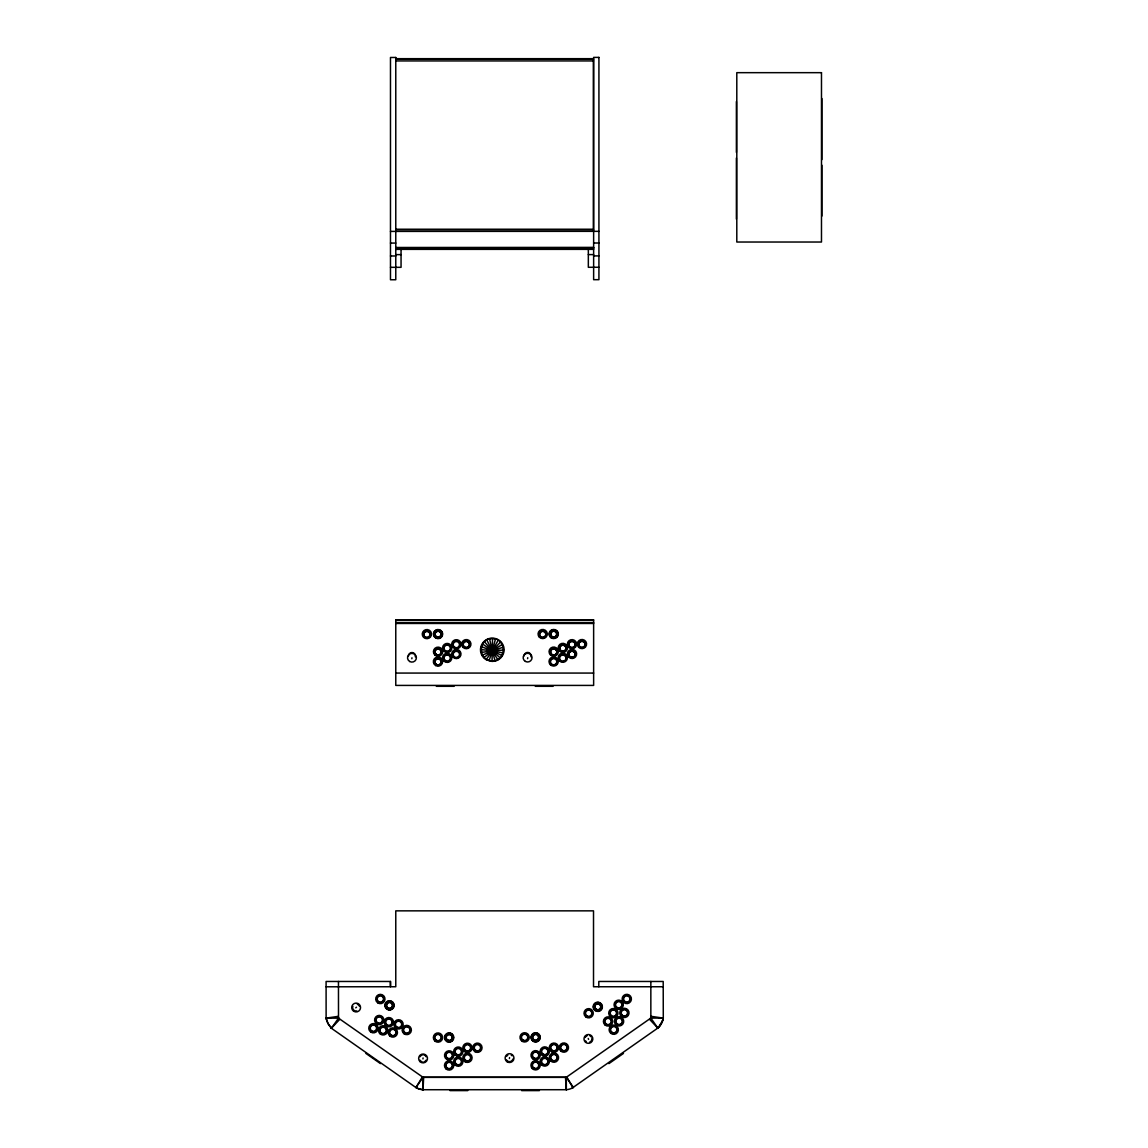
<?xml version="1.0" encoding="UTF-8"?>
<svg xmlns="http://www.w3.org/2000/svg" width="1148" height="1148" viewBox="0 0 1148 1148"><rect width="100%" height="100%" fill="white"/><g stroke="black" fill="none" stroke-linecap="round" stroke-linejoin="round"><path stroke-width="1.5" d="M492.535 638.632L492.061 660.875C477.568 661.191 478.085 637.7 492.535 638.632C507.029 638.317 506.512 661.822 492.061 660.875M416.423 1086.682L415.935 1087.543A15.857 15.857 0 0 0 423.038 1089.725L423.641 1077.427A3.544 3.544 0 0 1 422.306 1077.025L415.935 1087.543L331.356 1028.235L339.693 1019.41A6.759 6.759 0 0 1 338.1 1016.382L326.089 1018.118L328.055 1023.6L331.557 1028.192A18.87 18.87 0 0 1 326.118 1018.176L326.089 981.468L390.478 981.468L390.478 986.749L390.449 981.468M423.038 1089.725L423.11 1088.735M662.999 1019.037L663.185 1018.089L651.203 1016.353A6.759 6.759 0 0 1 649.625 1019.381L657.933 1028.221L662.482 1020.888L663.286 1018.161L663.2 981.468L598.797 981.468L598.797 986.749M422.938 1058.93L423.067 1057.954M509.411 1058.542L509.54 1057.566M411.831 658.751L411.96 657.79M527.606 658.651L527.736 657.704M331.413 1028.278L338.502 1018.161L338.459 981.468M662.841 1018.061L650.844 1018.089L566.323 1077.269L423.067 1077.269L415.978 1087.486A15.857 15.857 0 0 0 423.081 1089.581M572.292 1088.003L658.593 1027.517A18.87 18.87 0 0 0 663.2 1018.104M331.399 1028.221L330.825 1027.431M355.751 1007.829L356.511 1007.198M608.899 1063.622L623.464 1053.419M572.838 1087.701L566.811 1076.996A3.544 3.544 0 0 1 565.49 1077.427L566.323 1089.71L423.067 1089.725L423.067 1077.355L338.502 1018.161L326.089 1018.118L326.434 1019.08M588.235 1038.452L588.58 1039.385M524.622 1041.049L525.569 1040.92M467.451 1051.525L468.398 1051.396M477.41 1051.425L478.372 1051.295M467.466 1061.455L468.413 1061.34M553.924 1051.367L554.871 1051.238M563.883 1051.267L564.845 1051.138M458.267 1065.315L459.229 1065.2M544.74 1065.172L545.687 1065.043M447.189 651.605L448.136 651.476M438.048 655.321L439.01 655.192M456.359 657.646L457.306 657.531M553.695 655.221L554.642 655.106M571.991 657.56L572.952 657.431M395.902 58.677L593.444 58.677L593.444 229.256L395.902 229.256M395.902 59.036L593.444 59.036M395.859 59.165L593.444 59.165M395.859 60.93L593.444 60.93M395.773 229.729L593.631 229.729M598.926 231.336L390.478 231.408M390.478 243.075L395.773 243.075M593.631 243.003L598.926 243.003M395.773 247.494L593.631 247.394M395.773 247.781L593.631 247.781M395.773 248.212L593.631 248.212M395.773 249.36L593.631 249.36M395.773 254.626L401.054 254.626M588.336 254.598L593.631 254.598M390.478 255.975L395.773 255.975M593.631 255.904L598.926 255.904M390.478 267.326L401.054 267.326L401.054 247.911M598.926 267.254L588.336 267.297L588.336 247.896M395.773 619.963L593.631 619.963L593.631 685.413L395.773 685.413L395.773 619.963L593.631 620.006M395.773 622.532L593.631 622.546M395.773 623.464L593.631 623.464M395.773 673.072L593.631 673.072M436.34 686.303L454.12 686.303M535.298 686.303L553.078 686.303M326.089 986.792L395.773 986.749L395.773 910.852L593.516 910.852L593.516 986.749L663.286 986.749M423.067 1077.355L566.323 1077.355L573.412 1087.386A15.857 15.857 0 0 1 566.323 1089.71L566.222 1088.72M449.987 1090.6L467.781 1090.6M521.623 1090.6L539.402 1090.6M365.882 1053.405L380.447 1063.593M657.13 1027.489L657.818 1028.178A18.87 18.87 0 0 0 663.07 1019.108M657.933 1028.206L650.844 1018.089L650.844 981.468M572.866 1086.525L573.383 1087.386M821.911 98.527L821.911 159.629M821.911 165.24L821.911 216.082M736.385 101.555L736.385 152.383M736.385 158.008L736.385 219.11M566.323 1077.355L566.323 1089.71M426.066 1060.178A3.458 3.458 0 0 1 425.521 1060.896M424.803 1061.441A3.458 3.458 0 0 1 423.956 1061.785M422.177 1061.785A3.458 3.458 0 0 1 421.345 1061.441M420.627 1060.896A3.458 3.458 0 0 1 420.068 1060.178M420.068 1056.72A3.458 3.458 0 0 1 420.627 1056.002M421.345 1055.457A3.458 3.458 0 0 1 422.177 1055.112M423.956 1055.112A3.458 3.458 0 0 1 424.803 1055.457M425.521 1056.002A3.458 3.458 0 0 1 426.066 1056.72M591.55 1040.375A3.458 3.458 0 0 1 589.598 1042.169M586.183 1041.566A3.458 3.458 0 0 1 585.58 1040.892M585.279 1037.448A3.458 3.458 0 0 1 585.767 1036.687M586.427 1036.084A3.458 3.458 0 0 1 587.231 1035.668M589.871 1035.783A3.458 3.458 0 0 1 591.249 1036.931M591.851 1038.61A3.458 3.458 0 0 1 591.808 1039.514M512.883 1059.073A3.458 3.458 0 0 1 507.803 1061.183M507.086 1060.623A3.458 3.458 0 0 1 506.541 1059.92M506.541 1056.461A3.458 3.458 0 0 1 507.803 1055.184M511.262 1055.184A3.458 3.458 0 0 1 511.979 1055.744M356.727 1010.914A3.458 3.458 0 0 1 354.947 1010.757M354.144 1010.34A3.458 3.458 0 0 1 353.484 1009.738M352.996 1008.963A3.458 3.458 0 0 1 352.723 1008.102M352.68 1007.212A3.458 3.458 0 0 1 352.881 1006.322M357.315 1004.27A3.458 3.458 0 0 1 359.267 1006.05M495.448 639.077A18.038 0.875 -74 0 1 489.148 660.43M498.146 640.24A18.038 1.622 -59.2 0 1 486.451 659.268M500.456 642.062A18.038 2.253 -44.2 0 1 484.14 657.445M502.193 644.401A18.038 2.741 -29.1 0 1 482.404 655.106M503.269 647.113A18.038 3.028 -14 0 1 481.328 652.394M503.585 649.998A18.038 3.128 1.2 0 1 481.012 649.51M503.14 652.868A18.038 2.999 16.5 0 1 481.457 646.64M501.949 655.522A18.038 2.669 31.6 0 1 482.648 643.985M500.112 657.79A18.038 2.167 46.7 0 1 484.485 641.718M497.73 659.497A18.038 1.507 61.6 0 1 486.867 640.01M494.989 660.559A18.038 0.746 76.4 0 1 489.608 638.948M552.877 654.834A3.143 3.1 0 0 1 550.739 650.787A3.143 3.1 0 0 1 555.029 649.036A3.143 3.1 0 0 1 556.421 653.384M555.919 654.03A3.143 3.1 0 0 1 553.695 654.934M571.187 657.158A3.143 3.1 0 0 1 569.035 653.112A3.143 3.1 0 0 1 573.326 651.361A3.143 3.1 0 0 1 574.717 655.709M574.215 656.355A3.143 3.1 0 0 1 571.991 657.259M569.767 646.582A3.143 3.1 0 0 1 570.915 641.488A3.143 3.1 0 0 1 575.119 644.674A3.143 3.1 0 0 1 570.413 647.085M524.148 655.852A3.458 3.401 0 0 1 528.051 652.466A3.458 3.401 0 0 1 530.936 656.728M464.079 646.554A3.143 3.1 0 0 1 465.227 641.445A3.143 3.1 0 0 1 469.446 644.631A3.143 3.1 0 0 1 464.739 647.042M408.501 655.953A3.458 3.401 0 0 1 412.419 652.581A3.458 3.401 0 0 1 415.303 656.843M395.773 57.472L390.478 57.472L390.478 279.753L395.773 279.753L395.773 57.472M598.926 57.4L593.631 57.4L593.631 279.682L598.926 279.682L598.926 57.4M821.48 72.668L736.801 72.668L736.801 242.027L821.48 242.027L821.48 72.668M492.047 661.406L486.106 659.669L483.753 657.818A11.839 11.652 0 0 1 486.609 639.536A11.839 11.652 0 0 1 503.785 646.984A11.839 11.652 0 0 1 492.047 661.406M434.705 1040.834A4.635 4.635 0 0 0 442.468 1038.768A4.635 4.635 0 0 0 436.785 1033.085A4.635 4.635 0 0 0 434.705 1040.834M435.379 1040.16A3.688 3.688 0 0 0 441.535 1038.51A3.688 3.688 0 0 0 437.029 1034.004A3.688 3.688 0 0 0 435.379 1040.16M436.412 1040.289A3.143 3.143 0 0 0 441.133 1037.562A3.143 3.143 0 0 0 436.412 1034.836A3.143 3.143 0 0 0 436.412 1040.289M447.591 1040.246A3.143 3.143 0 0 0 452.312 1037.519A3.143 3.143 0 0 0 447.591 1034.793A3.143 3.143 0 0 0 447.591 1040.246M447.175 1040.963A3.975 3.975 0 0 0 453.144 1037.519A3.975 3.975 0 0 0 447.175 1034.075A3.975 3.975 0 0 0 447.175 1040.963M447.691 1040.059A2.927 2.927 0 0 0 452.097 1037.519A2.927 2.927 0 0 0 447.691 1034.979A2.927 2.927 0 0 0 447.691 1040.059M447.002 1041.265A4.319 4.319 0 0 0 453.489 1037.519A4.319 4.319 0 0 0 447.002 1033.774A4.319 4.319 0 0 0 447.002 1041.265M446.845 1041.537A4.635 4.635 0 0 0 453.804 1037.519A4.635 4.635 0 0 0 446.845 1033.501A4.635 4.635 0 0 0 446.845 1041.537M456.043 1063.866A3.143 3.143 0 0 0 461.309 1062.46A3.143 3.143 0 0 0 457.449 1058.6A3.143 3.143 0 0 0 456.043 1063.866M456.43 1064.827A3.688 3.688 0 0 0 461.955 1061.642A3.688 3.688 0 0 0 456.43 1058.456A3.688 3.688 0 0 0 456.43 1064.827M454.995 1064.914A4.635 4.635 0 0 0 462.759 1062.847A4.635 4.635 0 0 0 457.076 1057.165A4.635 4.635 0 0 0 454.995 1064.914M475.846 1050.463A3.143 3.143 0 0 0 480.567 1047.737A3.143 3.143 0 0 0 475.846 1045.01A3.143 3.143 0 0 0 475.846 1050.463M474.813 1050.334A3.688 3.688 0 0 0 480.969 1048.684A3.688 3.688 0 0 0 476.463 1044.178A3.688 3.688 0 0 0 474.813 1050.334M475.1 1051.755A4.635 4.635 0 0 0 482.06 1047.737A4.635 4.635 0 0 0 475.1 1043.719A4.635 4.635 0 0 0 475.1 1051.755M465.887 1060.508A3.143 3.143 0 0 0 470.608 1057.782A3.143 3.143 0 0 0 465.887 1055.055A3.143 3.143 0 0 0 465.887 1060.508M465.614 1060.967A3.688 3.688 0 0 0 471.139 1057.782A3.688 3.688 0 0 0 465.614 1054.582A3.688 3.688 0 0 0 465.614 1060.967M465.141 1061.8A4.635 4.635 0 0 0 472.101 1057.782A4.635 4.635 0 0 0 465.141 1053.764A4.635 4.635 0 0 0 465.141 1061.8M465.873 1050.563A3.143 3.143 0 0 0 470.594 1047.837A3.143 3.143 0 0 0 465.873 1045.111A3.143 3.143 0 0 0 465.873 1050.563M465.614 1051.037A3.688 3.688 0 0 0 471.139 1047.837A3.688 3.688 0 0 0 465.614 1044.651A3.688 3.688 0 0 0 465.614 1051.037M465.127 1051.855A4.635 4.635 0 0 0 472.086 1047.837A4.635 4.635 0 0 0 465.127 1043.819A4.635 4.635 0 0 0 465.127 1051.855M446.931 1057.638A3.143 3.143 0 0 0 452.197 1056.217A3.143 3.143 0 0 0 448.351 1052.372A3.143 3.143 0 0 0 446.931 1057.638M446.558 1058.011A3.688 3.688 0 0 0 452.714 1056.361A3.688 3.688 0 0 0 448.208 1051.855A3.688 3.688 0 0 0 446.558 1058.011M446.845 1059.432A4.635 4.635 0 0 0 453.804 1055.414A4.635 4.635 0 0 0 446.845 1051.396A4.635 4.635 0 0 0 446.845 1059.432M446.888 1067.683A3.143 3.143 0 0 0 452.154 1066.277A3.143 3.143 0 0 0 448.294 1062.417A3.143 3.143 0 0 0 446.888 1067.683M446.5 1068.056A3.688 3.688 0 0 0 452.671 1066.406A3.688 3.688 0 0 0 448.165 1061.9A3.688 3.688 0 0 0 446.5 1068.056M445.826 1068.745A4.635 4.635 0 0 0 453.589 1066.664A4.635 4.635 0 0 0 447.907 1060.982A4.635 4.635 0 0 0 445.826 1068.745M419.938 1061.584A4.434 4.434 0 0 0 427.357 1059.59A4.434 4.434 0 0 0 421.919 1054.165A4.434 4.434 0 0 0 419.938 1061.584M456.057 1053.864A3.143 3.143 0 0 0 461.324 1052.443A3.143 3.143 0 0 0 457.478 1048.598A3.143 3.143 0 0 0 456.057 1053.864M455.684 1054.237A3.688 3.688 0 0 0 461.84 1052.587A3.688 3.688 0 0 0 457.334 1048.081A3.688 3.688 0 0 0 455.684 1054.237M455.01 1054.912A4.635 4.635 0 0 0 462.773 1052.831A4.635 4.635 0 0 0 457.091 1047.148A4.635 4.635 0 0 0 455.01 1054.912M586.284 1016.066A3.688 3.688 0 0 0 592.268 1013.885A3.688 3.688 0 0 0 587.389 1009.781A3.688 3.688 0 0 0 586.284 1016.066M585.667 1016.798A4.635 4.635 0 0 0 593.215 1014.057A4.635 4.635 0 0 0 587.059 1008.891A4.635 4.635 0 0 0 585.667 1016.798M586.628 1015.664A3.143 3.143 0 0 0 591.751 1013.799A3.143 3.143 0 0 0 587.575 1010.297A3.143 3.143 0 0 0 586.628 1015.664M617.05 1023.743A3.143 3.143 0 0 0 622.173 1021.878A3.143 3.143 0 0 0 617.997 1018.376A3.143 3.143 0 0 0 617.05 1023.743M616.706 1024.16A3.688 3.688 0 0 0 622.704 1021.978A3.688 3.688 0 0 0 617.811 1017.874A3.688 3.688 0 0 0 616.706 1024.16M616.089 1024.891A4.635 4.635 0 0 0 623.651 1022.136A4.635 4.635 0 0 0 617.495 1016.97A4.635 4.635 0 0 0 616.089 1024.891M585.566 1042.312A4.434 4.434 0 0 0 592.77 1039.686A4.434 4.434 0 0 0 586.886 1034.75A4.434 4.434 0 0 0 585.566 1042.312M616.663 1007.183A3.143 3.143 0 0 0 621.786 1005.318A3.143 3.143 0 0 0 617.61 1001.817A3.143 3.143 0 0 0 616.663 1007.183M616.318 1007.585A3.688 3.688 0 0 0 622.302 1005.404A3.688 3.688 0 0 0 617.423 1001.3A3.688 3.688 0 0 0 616.318 1007.585M615.701 1008.317A4.635 4.635 0 0 0 623.249 1005.576A4.635 4.635 0 0 0 617.093 1000.41A4.635 4.635 0 0 0 615.701 1008.317M606.015 1023.873A3.143 3.143 0 0 0 611.138 1022.007A3.143 3.143 0 0 0 606.962 1018.506A3.143 3.143 0 0 0 606.015 1023.873M605.67 1024.274A3.688 3.688 0 0 0 611.669 1022.093A3.688 3.688 0 0 0 606.775 1017.989A3.688 3.688 0 0 0 605.67 1024.274M605.053 1025.006A4.635 4.635 0 0 0 612.601 1022.265A4.635 4.635 0 0 0 606.445 1017.099A4.635 4.635 0 0 0 605.053 1025.006M595.755 1009.207A3.143 3.143 0 0 0 600.878 1007.356A3.143 3.143 0 0 0 596.702 1003.84A3.143 3.143 0 0 0 595.755 1009.207M595.224 1009.853A3.975 3.975 0 0 0 601.696 1007.499A3.975 3.975 0 0 0 596.415 1003.065A3.975 3.975 0 0 0 595.224 1009.853M595.898 1009.049A2.927 2.927 0 0 0 600.662 1007.313A2.927 2.927 0 0 0 596.773 1004.041A2.927 2.927 0 0 0 595.898 1009.049M594.994 1010.111A4.319 4.319 0 0 0 602.04 1007.557A4.319 4.319 0 0 0 596.3 1002.735A4.319 4.319 0 0 0 594.994 1010.111M594.793 1010.355A4.635 4.635 0 0 0 602.341 1007.614A4.635 4.635 0 0 0 596.185 1002.448A4.635 4.635 0 0 0 594.793 1010.355M624.756 1001.372A3.143 3.143 0 0 0 629.879 999.506A3.143 3.143 0 0 0 625.703 996.005A3.143 3.143 0 0 0 624.756 1001.372M624.412 1001.788A3.688 3.688 0 0 0 630.41 999.607A3.688 3.688 0 0 0 625.516 995.503A3.688 3.688 0 0 0 624.412 1001.788M623.794 1002.52A4.635 4.635 0 0 0 631.357 999.765A4.635 4.635 0 0 0 625.201 994.599A4.635 4.635 0 0 0 623.794 1002.52M611.324 1015.535A3.143 3.143 0 0 0 616.447 1013.67A3.143 3.143 0 0 0 612.271 1010.168A3.143 3.143 0 0 0 611.324 1015.535M610.98 1015.951A3.688 3.688 0 0 0 616.978 1013.77A3.688 3.688 0 0 0 612.099 1009.666A3.688 3.688 0 0 0 610.98 1015.951M610.363 1016.683A4.635 4.635 0 0 0 617.925 1013.928A4.635 4.635 0 0 0 611.769 1008.776A4.635 4.635 0 0 0 610.363 1016.683M611.74 1032.124A3.143 3.143 0 0 0 616.863 1030.258A3.143 3.143 0 0 0 612.688 1026.757A3.143 3.143 0 0 0 611.74 1032.124M611.396 1032.54A3.688 3.688 0 0 0 617.394 1030.359A3.688 3.688 0 0 0 612.501 1026.255A3.688 3.688 0 0 0 611.396 1032.54M610.779 1033.272A4.635 4.635 0 0 0 618.327 1030.517A4.635 4.635 0 0 0 612.171 1025.351A4.635 4.635 0 0 0 610.779 1033.272M622.36 1015.306A3.143 3.143 0 0 0 627.482 1013.44A3.143 3.143 0 0 0 623.307 1009.939A3.143 3.143 0 0 0 622.36 1015.306M622.015 1015.722A3.688 3.688 0 0 0 628.013 1013.54A3.688 3.688 0 0 0 623.134 1009.436A3.688 3.688 0 0 0 622.015 1015.722M621.412 1016.454A4.635 4.635 0 0 0 628.961 1013.713A4.635 4.635 0 0 0 622.804 1008.547A4.635 4.635 0 0 0 621.412 1016.454M523.043 1040.088A3.143 3.143 0 0 0 527.764 1037.361A3.143 3.143 0 0 0 523.043 1034.635A3.143 3.143 0 0 0 523.043 1040.088M522.297 1041.38A4.635 4.635 0 0 0 529.257 1037.361A4.635 4.635 0 0 0 522.297 1033.344A4.635 4.635 0 0 0 522.297 1041.38M522.024 1039.973A3.688 3.688 0 0 0 528.18 1038.323A3.688 3.688 0 0 0 523.675 1033.803A3.688 3.688 0 0 0 522.024 1039.973M534.05 1057.982A3.143 3.143 0 0 0 538.771 1055.256A3.143 3.143 0 0 0 534.05 1052.529A3.143 3.143 0 0 0 534.05 1057.982M533.031 1057.853A3.688 3.688 0 0 0 539.187 1056.203A3.688 3.688 0 0 0 534.681 1051.697A3.688 3.688 0 0 0 533.031 1057.853M533.303 1059.274A4.635 4.635 0 0 0 540.263 1055.256A4.635 4.635 0 0 0 533.303 1051.238A4.635 4.635 0 0 0 533.303 1059.274M542.516 1063.708A3.143 3.143 0 0 0 547.783 1062.302A3.143 3.143 0 0 0 543.922 1058.442A3.143 3.143 0 0 0 542.516 1063.708M542.143 1064.096A3.688 3.688 0 0 0 548.299 1062.445A3.688 3.688 0 0 0 543.793 1057.925A3.688 3.688 0 0 0 542.143 1064.096M541.454 1064.77A4.635 4.635 0 0 0 549.218 1062.689A4.635 4.635 0 0 0 543.535 1057.007A4.635 4.635 0 0 0 541.454 1064.77M562.319 1050.305A3.143 3.143 0 0 0 567.026 1047.579A3.143 3.143 0 0 0 562.319 1044.852A3.143 3.143 0 0 0 562.319 1050.305M561.286 1050.19A3.688 3.688 0 0 0 567.442 1048.54A3.688 3.688 0 0 0 562.936 1044.02A3.688 3.688 0 0 0 561.286 1050.19M560.611 1050.865A4.635 4.635 0 0 0 568.36 1048.784A4.635 4.635 0 0 0 562.678 1043.101A4.635 4.635 0 0 0 560.611 1050.865M552.36 1060.35A3.143 3.143 0 0 0 557.081 1057.624A3.143 3.143 0 0 0 552.36 1054.897A3.143 3.143 0 0 0 552.36 1060.35M552.088 1060.809A3.688 3.688 0 0 0 557.612 1057.624A3.688 3.688 0 0 0 552.088 1054.438A3.688 3.688 0 0 0 552.088 1060.809M550.653 1060.91A4.635 4.635 0 0 0 558.416 1058.829A4.635 4.635 0 0 0 552.733 1053.147A4.635 4.635 0 0 0 550.653 1060.91M552.346 1050.406A3.143 3.143 0 0 0 557.067 1047.694A3.143 3.143 0 0 0 552.346 1044.967A3.143 3.143 0 0 0 552.346 1050.406M551.313 1050.291A3.688 3.688 0 0 0 557.483 1048.641A3.688 3.688 0 0 0 552.963 1044.135A3.688 3.688 0 0 0 551.313 1050.291M551.6 1051.712A4.635 4.635 0 0 0 558.559 1047.694A4.635 4.635 0 0 0 551.6 1043.676A4.635 4.635 0 0 0 551.6 1051.712M507.316 1061.929A4.434 4.434 0 0 0 513.974 1058.083A4.434 4.434 0 0 0 507.316 1054.251A4.434 4.434 0 0 0 507.316 1061.929M534.007 1068.027A3.143 3.143 0 0 0 538.728 1065.301A3.143 3.143 0 0 0 534.007 1062.574A3.143 3.143 0 0 0 534.007 1068.027M532.973 1067.913A3.688 3.688 0 0 0 539.144 1066.262A3.688 3.688 0 0 0 534.624 1061.742A3.688 3.688 0 0 0 532.973 1067.913M532.299 1068.587A4.635 4.635 0 0 0 540.062 1066.506A4.635 4.635 0 0 0 534.38 1060.824A4.635 4.635 0 0 0 532.299 1068.587M543.191 1054.208A3.143 3.143 0 0 0 547.912 1051.482A3.143 3.143 0 0 0 543.191 1048.755A3.143 3.143 0 0 0 543.191 1054.208M542.157 1054.079A3.688 3.688 0 0 0 548.314 1052.429A3.688 3.688 0 0 0 543.808 1047.923A3.688 3.688 0 0 0 542.157 1054.079M542.444 1055.5A4.635 4.635 0 0 0 549.404 1051.482A4.635 4.635 0 0 0 542.444 1047.464A4.635 4.635 0 0 0 542.444 1055.5M534.05 1040.088A3.143 3.143 0 0 0 538.771 1037.361A3.143 3.143 0 0 0 534.05 1034.635A3.143 3.143 0 0 0 534.05 1040.088M533.633 1040.805A3.975 3.975 0 0 0 539.603 1037.361A3.975 3.975 0 0 0 533.633 1033.918A3.975 3.975 0 0 0 533.633 1040.805M534.164 1039.901A2.927 2.927 0 0 0 538.556 1037.361A2.927 2.927 0 0 0 534.164 1034.822A2.927 2.927 0 0 0 534.164 1039.901M532.572 1040.418A4.319 4.319 0 0 0 539.804 1038.481A4.319 4.319 0 0 0 534.509 1033.186A4.319 4.319 0 0 0 532.572 1040.418M533.303 1041.38A4.635 4.635 0 0 0 540.263 1037.361A4.635 4.635 0 0 0 533.303 1033.344A4.635 4.635 0 0 0 533.303 1041.38M353.584 1011.144A4.434 4.434 0 0 0 360.544 1007.901A4.434 4.434 0 0 0 354.258 1003.495A4.434 4.434 0 0 0 353.584 1011.144M378.539 1001.573A3.143 3.143 0 0 0 383.475 999.277A3.143 3.143 0 0 0 379.012 996.148A3.143 3.143 0 0 0 378.539 1001.573M378.223 1002.017A3.688 3.688 0 0 0 384.006 999.32A3.688 3.688 0 0 0 378.797 995.66A3.688 3.688 0 0 0 378.223 1002.017M377.678 1002.792A4.635 4.635 0 0 0 384.967 999.406A4.635 4.635 0 0 0 378.395 994.785A4.635 4.635 0 0 0 377.678 1002.792M377.419 1022.595A3.143 3.143 0 0 0 382.356 1020.314A3.143 3.143 0 0 0 377.907 1017.171A3.143 3.143 0 0 0 377.419 1022.595M377.104 1023.04A3.688 3.688 0 0 0 382.887 1020.357A3.688 3.688 0 0 0 377.678 1016.683A3.688 3.688 0 0 0 377.104 1023.04M376.558 1023.829A4.635 4.635 0 0 0 383.848 1020.443A4.635 4.635 0 0 0 377.276 1015.822A4.635 4.635 0 0 0 376.558 1023.829M404.943 1032.569A3.143 3.143 0 0 0 409.893 1030.273A3.143 3.143 0 0 0 405.431 1027.144A3.143 3.143 0 0 0 404.943 1032.569M404.641 1033.013A3.688 3.688 0 0 0 410.424 1030.33A3.688 3.688 0 0 0 405.201 1026.656A3.688 3.688 0 0 0 404.641 1033.013M404.082 1033.788A4.635 4.635 0 0 0 411.371 1030.416A4.635 4.635 0 0 0 404.799 1025.795A4.635 4.635 0 0 0 404.082 1033.788M371.593 1030.789A3.143 3.143 0 0 0 376.544 1028.508A3.143 3.143 0 0 0 372.081 1025.365A3.143 3.143 0 0 0 371.593 1030.789M371.292 1031.234A3.688 3.688 0 0 0 377.075 1028.551A3.688 3.688 0 0 0 371.852 1024.877A3.688 3.688 0 0 0 371.292 1031.234M370.732 1032.023A4.635 4.635 0 0 0 378.022 1028.637A4.635 4.635 0 0 0 371.45 1024.016A4.635 4.635 0 0 0 370.732 1032.023M387.708 1007.973A3.143 3.143 0 0 0 392.645 1005.677A3.143 3.143 0 0 0 388.182 1002.534A3.143 3.143 0 0 0 387.708 1007.973M387.22 1008.647A3.975 3.975 0 0 0 393.477 1005.748A3.975 3.975 0 0 0 387.837 1001.788A3.975 3.975 0 0 0 387.22 1008.647M387.823 1007.786A2.927 2.927 0 0 0 392.429 1005.648A2.927 2.927 0 0 0 388.282 1002.735A2.927 2.927 0 0 0 387.823 1007.786M387.019 1008.934A4.319 4.319 0 0 0 393.821 1005.777A4.319 4.319 0 0 0 387.694 1001.472A4.319 4.319 0 0 0 387.019 1008.934M386.847 1009.192A4.635 4.635 0 0 0 394.137 1005.806A4.635 4.635 0 0 0 387.55 1001.185A4.635 4.635 0 0 0 386.847 1009.192M396.734 1026.929A3.143 3.143 0 0 0 401.671 1024.633A3.143 3.143 0 0 0 397.222 1021.505A3.143 3.143 0 0 0 396.734 1026.929M396.419 1027.374A3.688 3.688 0 0 0 402.216 1024.676A3.688 3.688 0 0 0 396.993 1021.017A3.688 3.688 0 0 0 396.419 1027.374M395.873 1028.149A4.635 4.635 0 0 0 403.163 1024.762A4.635 4.635 0 0 0 396.591 1020.141A4.635 4.635 0 0 0 395.873 1028.149M381.294 1032.942A3.143 3.143 0 0 0 386.23 1030.646A3.143 3.143 0 0 0 381.767 1027.517A3.143 3.143 0 0 0 381.294 1032.942M380.978 1033.372A3.688 3.688 0 0 0 386.761 1030.689A3.688 3.688 0 0 0 381.552 1027.03A3.688 3.688 0 0 0 380.978 1033.372M380.433 1034.161A4.635 4.635 0 0 0 387.723 1030.775A4.635 4.635 0 0 0 381.136 1026.154A4.635 4.635 0 0 0 380.433 1034.161M387.048 1024.762A3.143 3.143 0 0 0 391.999 1022.466A3.143 3.143 0 0 0 387.536 1019.338A3.143 3.143 0 0 0 387.048 1024.762M386.747 1025.207A3.688 3.688 0 0 0 392.53 1022.524A3.688 3.688 0 0 0 387.306 1018.85A3.688 3.688 0 0 0 386.747 1025.207M386.202 1025.982A4.635 4.635 0 0 0 393.491 1022.595A4.635 4.635 0 0 0 386.905 1017.975A4.635 4.635 0 0 0 386.202 1025.982M391.023 1035.065A3.143 3.143 0 0 0 395.974 1032.77A3.143 3.143 0 0 0 391.511 1029.641A3.143 3.143 0 0 0 391.023 1035.065M390.722 1035.496A3.688 3.688 0 0 0 396.505 1032.813A3.688 3.688 0 0 0 391.281 1029.153A3.688 3.688 0 0 0 390.722 1035.496M390.162 1036.285A4.635 4.635 0 0 0 397.452 1032.899A4.635 4.635 0 0 0 390.88 1028.278A4.635 4.635 0 0 0 390.162 1036.285M540.464 636.638A3.143 3.1 0 0 0 545.731 635.246A3.143 3.1 0 0 0 541.87 631.457A3.143 3.1 0 0 0 540.464 636.638M540.464 636.437A3.143 3.1 0 0 0 545.731 635.059A3.143 3.1 0 0 0 541.87 631.271A3.143 3.1 0 0 0 540.464 636.437M539.402 637.24A4.635 4.563 0 0 0 547.166 635.203A4.635 4.563 0 0 0 541.483 629.621A4.635 4.563 0 0 0 539.402 637.24M540.077 636.81A3.688 3.616 0 0 0 546.247 635.188A3.688 3.616 0 0 0 541.727 630.754A3.688 3.616 0 0 0 540.077 636.81M551.471 654.216A3.143 3.1 0 0 0 556.737 652.839A3.143 3.1 0 0 0 552.877 649.051A3.143 3.1 0 0 0 551.471 654.216M551.083 654.403A3.688 3.616 0 0 0 557.254 652.781A3.688 3.616 0 0 0 552.733 648.347A3.688 3.616 0 0 0 551.083 654.403M550.409 654.834A4.635 4.563 0 0 0 558.172 652.781A4.635 4.563 0 0 0 552.489 647.199A4.635 4.563 0 0 0 550.409 654.834M561.229 660.846A3.143 3.1 0 0 0 565.95 658.163A3.143 3.1 0 0 0 561.229 655.479A3.143 3.1 0 0 0 561.229 660.846M560.195 660.531A3.688 3.616 0 0 0 566.366 658.909A3.688 3.616 0 0 0 561.846 654.475A3.688 3.616 0 0 0 560.195 660.531M559.521 660.961A4.635 4.563 0 0 0 567.284 658.909A4.635 4.563 0 0 0 561.602 653.327A4.635 4.563 0 0 0 559.521 660.961M579.726 646.482A3.143 3.1 0 0 0 584.992 645.09A3.143 3.1 0 0 0 581.132 641.302A3.143 3.1 0 0 0 579.726 646.482M580.371 647.171A3.143 3.1 0 0 0 585.093 644.487A3.143 3.1 0 0 0 580.371 641.804A3.143 3.1 0 0 0 580.371 647.171M579.338 646.855A3.688 3.616 0 0 0 585.509 645.233A3.688 3.616 0 0 0 581.003 640.799A3.688 3.616 0 0 0 579.338 646.855M578.664 647.285A4.635 4.563 0 0 0 586.427 645.248A4.635 4.563 0 0 0 580.745 639.651A4.635 4.563 0 0 0 578.664 647.285M569.767 656.556A3.143 3.1 0 0 0 575.033 655.164A3.143 3.1 0 0 0 571.187 651.375A3.143 3.1 0 0 0 569.767 656.556M569.394 656.728A3.688 3.616 0 0 0 575.55 655.106A3.688 3.616 0 0 0 571.044 650.672A3.688 3.616 0 0 0 569.394 656.728M568.719 657.158A4.635 4.563 0 0 0 576.483 655.121A4.635 4.563 0 0 0 570.8 649.524A4.635 4.563 0 0 0 568.719 657.158M569.767 646.783A3.143 3.1 0 0 0 575.019 645.391A3.143 3.1 0 0 0 571.173 641.603A3.143 3.1 0 0 0 569.767 646.783M569.379 646.955A3.688 3.616 0 0 0 575.535 645.334A3.688 3.616 0 0 0 571.03 640.9A3.688 3.616 0 0 0 569.379 646.955M568.705 647.386A4.635 4.563 0 0 0 576.468 645.348A4.635 4.563 0 0 0 570.786 639.766A4.635 4.563 0 0 0 568.705 647.386M525.382 661.406A4.434 4.362 0 0 0 532.041 657.632A4.434 4.362 0 0 0 525.382 653.843A4.434 4.362 0 0 0 525.382 661.406M551.427 663.903A3.143 3.1 0 0 0 556.68 662.525A3.143 3.1 0 0 0 552.834 658.737A3.143 3.1 0 0 0 551.427 663.903M551.04 664.276A3.688 3.616 0 0 0 557.196 662.654A3.688 3.616 0 0 0 552.69 658.22A3.688 3.616 0 0 0 551.04 664.276M550.366 664.721A4.635 4.563 0 0 0 558.129 662.669A4.635 4.563 0 0 0 552.446 657.087A4.635 4.563 0 0 0 550.366 664.721M560.597 650.313A3.143 3.1 0 0 0 565.864 648.936A3.143 3.1 0 0 0 562.003 645.147A3.143 3.1 0 0 0 560.597 650.313M560.597 650.514A3.143 3.1 0 0 0 565.864 649.122A3.143 3.1 0 0 0 562.003 645.334A3.143 3.1 0 0 0 560.597 650.514M560.224 650.686A3.688 3.616 0 0 0 566.38 649.065A3.688 3.616 0 0 0 561.874 644.631A3.688 3.616 0 0 0 560.224 650.686M559.535 651.117A4.635 4.563 0 0 0 567.299 649.079A4.635 4.563 0 0 0 561.616 643.483A4.635 4.563 0 0 0 559.535 651.117M552.116 636.853A3.143 3.1 0 0 0 556.837 634.17A3.143 3.1 0 0 0 552.116 631.5A3.143 3.1 0 0 0 552.116 636.853M551.7 637.398A3.975 3.918 0 0 0 557.67 634.012A3.975 3.918 0 0 0 551.7 630.625A3.975 3.918 0 0 0 551.7 637.398M551.614 636.179A2.927 2.884 0 0 0 556.522 634.873A2.927 2.884 0 0 0 552.934 631.343A2.927 2.884 0 0 0 551.614 636.179M551.528 637.7A4.319 4.248 0 0 0 558.014 634.012A4.319 4.248 0 0 0 551.528 630.338A4.319 4.248 0 0 0 551.528 637.7M551.37 637.972A4.635 4.563 0 0 0 558.33 634.012A4.635 4.563 0 0 0 551.37 630.065A4.635 4.563 0 0 0 551.37 637.972M423.598 637.341A4.635 4.563 0 0 0 431.361 635.303A4.635 4.563 0 0 0 425.678 629.707A4.635 4.563 0 0 0 423.598 637.341M424.272 636.896A3.688 3.631 0 0 0 430.428 635.274A3.688 3.631 0 0 0 425.922 630.826A3.688 3.631 0 0 0 424.272 636.896M424.645 636.523A3.143 3.1 0 0 0 429.912 635.131A3.143 3.1 0 0 0 426.066 631.343A3.143 3.1 0 0 0 424.645 636.523M424.645 636.71A3.143 3.1 0 0 0 429.912 635.318A3.143 3.1 0 0 0 426.066 631.529A3.143 3.1 0 0 0 424.645 636.71M436.484 636.91A3.143 3.1 0 0 0 441.205 634.227A3.143 3.1 0 0 0 436.484 631.544A3.143 3.1 0 0 0 436.484 636.91M436.068 637.47A3.975 3.918 0 0 0 442.037 634.069A3.975 3.918 0 0 0 436.068 630.683A3.975 3.918 0 0 0 436.068 637.47M436.584 636.681A2.927 2.884 0 0 0 440.99 634.184A2.927 2.884 0 0 0 436.584 631.687A2.927 2.884 0 0 0 436.584 636.681M434.992 637.083A4.319 4.262 0 0 0 442.224 635.174A4.319 4.262 0 0 0 436.929 629.965A4.319 4.262 0 0 0 434.992 637.083M435.738 638.03A4.635 4.563 0 0 0 442.697 634.069A4.635 4.563 0 0 0 435.738 630.123A4.635 4.563 0 0 0 435.738 638.03M444.936 660.244A3.143 3.1 0 0 0 450.203 658.852A3.143 3.1 0 0 0 446.357 655.063A3.143 3.1 0 0 0 444.936 660.244M444.563 660.617A3.688 3.631 0 0 0 450.719 658.995A3.688 3.631 0 0 0 446.213 654.547A3.688 3.631 0 0 0 444.563 660.617M443.889 661.061A4.635 4.563 0 0 0 451.652 659.009A4.635 4.563 0 0 0 445.969 653.413A4.635 4.563 0 0 0 443.889 661.061M464.079 646.726A3.143 3.1 0 0 0 469.345 645.348A3.143 3.1 0 0 0 465.5 641.545A3.143 3.1 0 0 0 464.079 646.726M463.706 646.927A3.688 3.631 0 0 0 469.862 645.291A3.688 3.631 0 0 0 465.356 640.857A3.688 3.631 0 0 0 463.706 646.927M463.031 647.372A4.635 4.563 0 0 0 470.795 645.32A4.635 4.563 0 0 0 465.112 639.723A4.635 4.563 0 0 0 463.031 647.372M454.134 656.627A3.143 3.1 0 0 0 459.401 655.235A3.143 3.1 0 0 0 455.541 651.433A3.143 3.1 0 0 0 454.134 656.627M453.747 656.814A3.688 3.631 0 0 0 459.918 655.192A3.688 3.631 0 0 0 455.397 650.744A3.688 3.631 0 0 0 453.747 656.814M453.073 657.259A4.635 4.563 0 0 0 460.836 655.207A4.635 4.563 0 0 0 455.153 649.61A4.635 4.563 0 0 0 453.073 657.259M454.766 647.329A3.143 3.1 0 0 0 459.487 644.645A3.143 3.1 0 0 0 454.766 641.962A3.143 3.1 0 0 0 454.766 647.329M453.747 647.027A3.688 3.631 0 0 0 459.903 645.406A3.688 3.631 0 0 0 455.397 640.957A3.688 3.631 0 0 0 453.747 647.027M453.058 647.472A4.635 4.563 0 0 0 460.822 645.42A4.635 4.563 0 0 0 455.139 639.823A4.635 4.563 0 0 0 453.058 647.472M435.824 654.102A3.143 3.1 0 0 0 441.09 652.71A3.143 3.1 0 0 0 437.245 648.921A3.143 3.1 0 0 0 435.824 654.102M435.824 654.288A3.143 3.1 0 0 0 441.09 652.896A3.143 3.1 0 0 0 437.245 649.108A3.143 3.1 0 0 0 435.824 654.288M435.451 654.475A3.688 3.631 0 0 0 441.607 652.853A3.688 3.631 0 0 0 437.101 648.405A3.688 3.631 0 0 0 435.451 654.475M434.776 654.92A4.635 4.563 0 0 0 442.54 652.882A4.635 4.563 0 0 0 436.857 647.285A4.635 4.563 0 0 0 434.776 654.92M435.781 664.003A3.143 3.1 0 0 0 441.047 662.611A3.143 3.1 0 0 0 437.187 658.823A3.143 3.1 0 0 0 435.781 664.003M435.781 664.19A3.143 3.1 0 0 0 441.047 662.798A3.143 3.1 0 0 0 437.187 658.995A3.143 3.1 0 0 0 435.781 664.19M435.408 664.376A3.688 3.631 0 0 0 441.564 662.755A3.688 3.631 0 0 0 437.058 658.306A3.688 3.631 0 0 0 435.408 664.376M435.68 665.553A4.635 4.563 0 0 0 442.64 661.592A4.635 4.563 0 0 0 435.68 657.632A4.635 4.563 0 0 0 435.68 665.553M409.75 661.521A4.434 4.362 0 0 0 416.394 657.732A4.434 4.362 0 0 0 409.75 653.958A4.434 4.362 0 0 0 409.75 661.521M445.611 650.873A3.143 3.1 0 0 0 450.332 648.189A3.143 3.1 0 0 0 445.611 645.506A3.143 3.1 0 0 0 445.611 650.873M444.577 650.758A3.688 3.631 0 0 0 450.734 649.137A3.688 3.631 0 0 0 446.228 644.688A3.688 3.631 0 0 0 444.577 650.758M443.903 651.203A4.635 4.563 0 0 0 451.666 649.151A4.635 4.563 0 0 0 445.984 643.569A4.635 4.563 0 0 0 443.903 651.203"/></g></svg>
